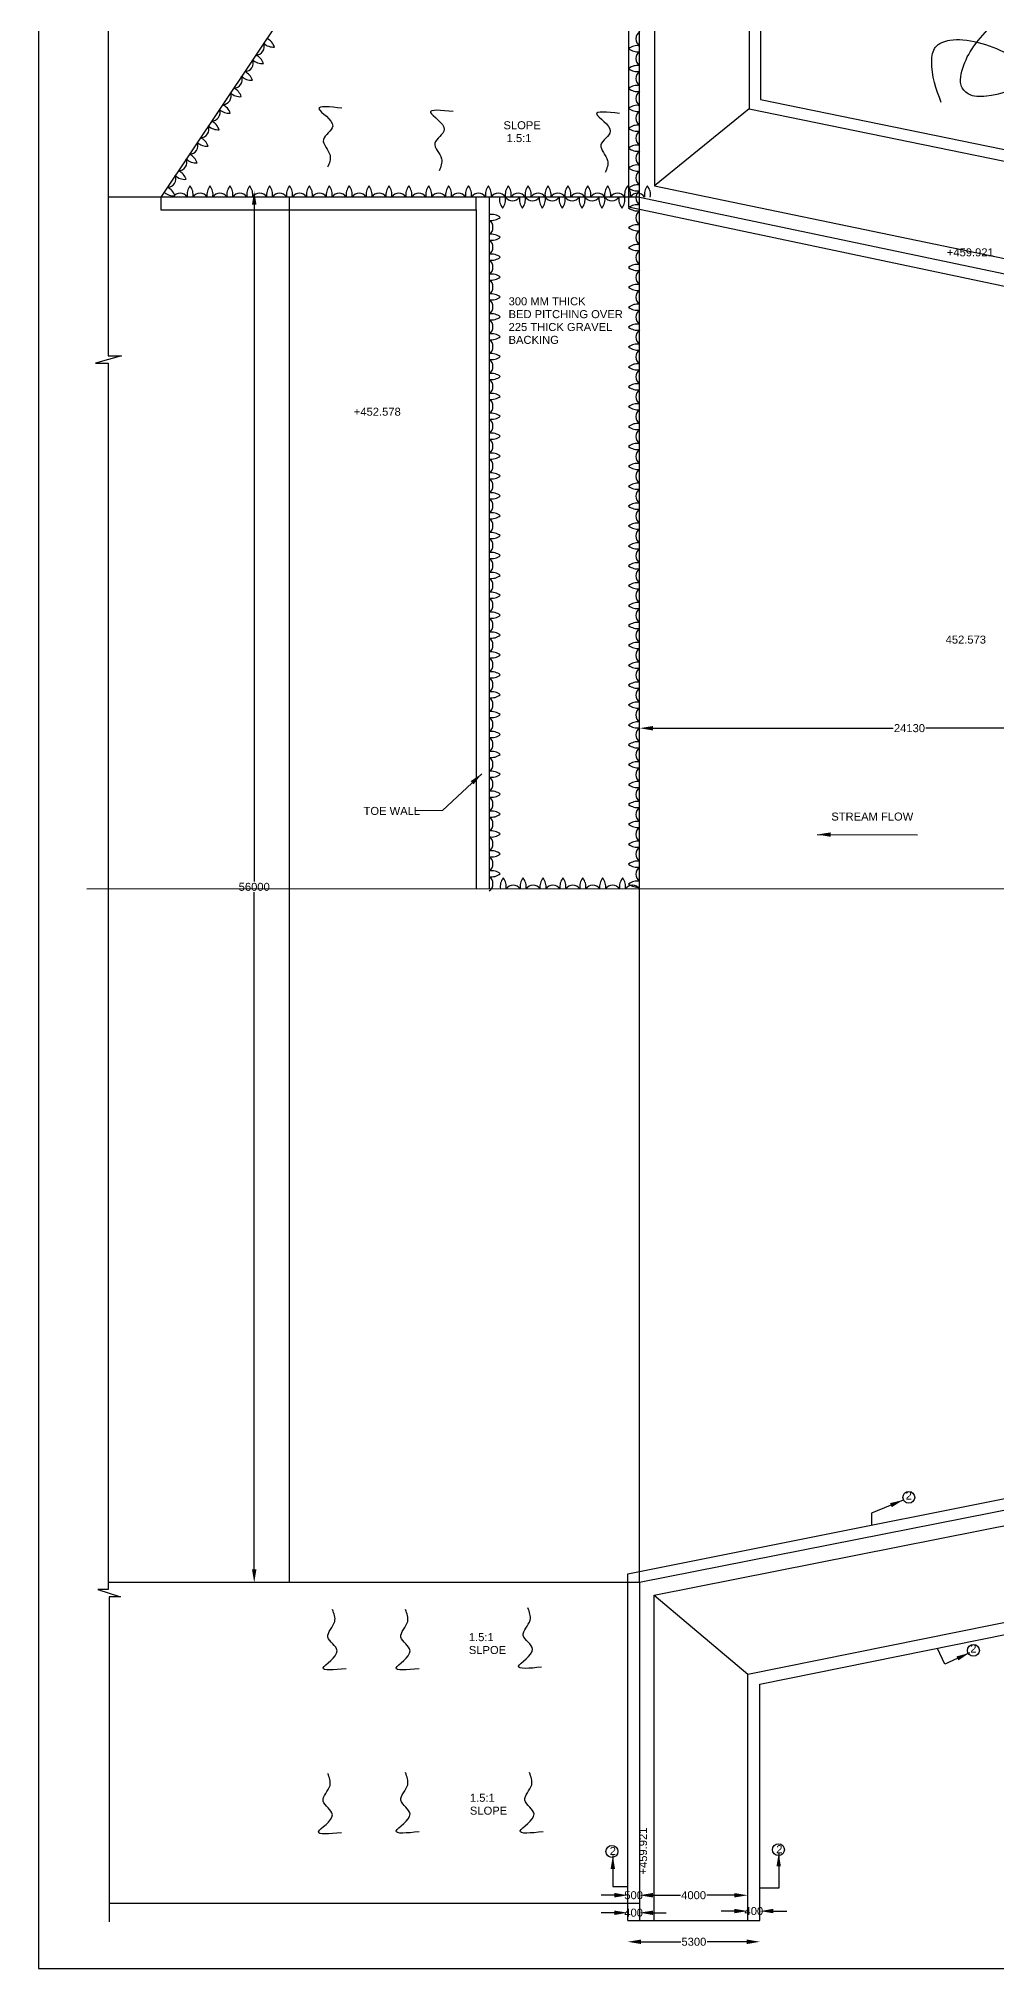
# Model space of a CAD drawing. Header units: inches. Extents: x -563987 to 8192, y 23 to 13042508.
# Drawn here: x 26.4 to 98.3, y 29.1 to 173.8 of the extents above; entities that cross this region are included whole.
import ezdxf

# ---------------------------------------------------------------- set-up
doc = ezdxf.new("R2010")
doc.units = ezdxf.units.IN
doc.header["$MEASUREMENT"] = 0
doc.layers.add('DIMENSIONS', color=7, linetype='Continuous')
doc.styles.get("Standard").update_dxf_attribs({"font": 'arial.ttf', "height": 0.6})
doc.dimstyles.get("Standard").update_dxf_attribs({"dimtxt": 0.6, "dimasz": 1, "dimexe": 0.18, "dimexo": 0.0625, "dimgap": 0.09, "dimtad": 0, "dimtih": 1, "dimtoh": 1, "dimdec": 4, "dimzin": 0, "dimdsep": 46, "dimtxsty": 'Standard', "dimcen": 0.09, "dimse1": 1, "dimse2": 1, "dimadec": 0, "dimazin": 0, "dimtfac": 1, "dimtdec": 4, "dimtofl": 0, "dimtmove": 0, "dimatfit": 3, "dimfxl": 1, "dimtolj": 1, "dimtzin": 0, "dimarcsym": 0})

# ---------------------------------------------------------------- blocks, each defined once
blk = doc.blocks.new('*D30')
at = {"layer": 'Defpoints', "color": 0, "transparency": 16777216}
for p in [(42.59, 162.33), (45.43, 162.33), (45.22, 57.99)]:
    blk.add_point(p, dxfattribs=at)
at = {"layer": 'DIMENSIONS', "color": 0, "lineweight": -2, "transparency": 16777216}
for p, q in [((42.59, 161.33), (42.59, 110.55)), ((42.59, 58.99), (42.59, 109.76))]:
    blk.add_line(p, q, dxfattribs=at)
at = {"layer": 'DIMENSIONS', "color": 0, "transparency": 16777216}
for points in [[(42.42, 161.33), (42.76, 161.33), (42.59, 162.33)], [(42.42, 58.99), (42.76, 58.99), (42.59, 57.99)]]:
    blk.add_solid(points, dxfattribs=at)
at = {"layer": 'DIMENSIONS', "color": 0, "transparency": 16777216, "insert": (42.59, 110.16), "char_height": 0.6, "attachment_point": 5}
blk.add_mtext('\\A1;56000', dxfattribs=at)
blk = doc.blocks.new('*D31')
at = {"layer": 'Defpoints', "color": 0, "transparency": 16777216}
for p in [(71.5, 123.58), (111.99, 123.58), (111.99, 122.06)]:
    blk.add_point(p, dxfattribs=at)
at = {"layer": 'DIMENSIONS', "color": 0, "lineweight": -2, "transparency": 16777216}
for p, q in [((72.5, 122.06), (90.52, 122.06)), ((110.99, 122.06), (92.97, 122.06))]:
    blk.add_line(p, q, dxfattribs=at)
at = {"layer": 'DIMENSIONS', "color": 0, "transparency": 16777216}
for points in [[(72.5, 122.22), (72.5, 121.89), (71.5, 122.06)], [(110.99, 122.22), (110.99, 121.89), (111.99, 122.06)]]:
    blk.add_solid(points, dxfattribs=at)
at = {"layer": 'DIMENSIONS', "color": 0, "transparency": 16777216, "insert": (91.74, 122.06), "char_height": 0.6, "attachment_point": 5}
blk.add_mtext('\\A1;24130', dxfattribs=at)
blk = doc.blocks.new('*D32')
at = {"layer": 'Defpoints', "color": 0, "transparency": 16777216}
for p in [(71.5, 34.54), (79.61, 34.54), (79.61, 34.54)]:
    blk.add_point(p, dxfattribs=at)
at = {"layer": 'DIMENSIONS', "color": 0, "lineweight": -2, "transparency": 16777216}
for p, q in [((72.5, 34.54), (74.56, 34.54)), ((78.61, 34.54), (76.55, 34.54))]:
    blk.add_line(p, q, dxfattribs=at)
at = {"layer": 'DIMENSIONS', "color": 0, "transparency": 16777216}
for points in [[(72.5, 34.7), (72.5, 34.37), (71.5, 34.54)], [(78.61, 34.7), (78.61, 34.37), (79.61, 34.54)]]:
    blk.add_solid(points, dxfattribs=at)
at = {"layer": 'DIMENSIONS', "color": 0, "transparency": 16777216, "insert": (75.55, 34.54), "char_height": 0.6, "attachment_point": 5}
blk.add_mtext('\\A1;4000', dxfattribs=at)
blk = doc.blocks.new('*D33')
at = {"layer": 'Defpoints', "color": 0, "transparency": 16777216}
for p in [(79.61, 33.35), (80.53, 33.35), (80.53, 33.35)]:
    blk.add_point(p, dxfattribs=at)
at = {"layer": 'DIMENSIONS', "color": 0, "lineweight": -2, "transparency": 16777216}
for p, q in [((78.61, 33.35), (77.61, 33.35)), ((81.53, 33.35), (82.53, 33.35))]:
    blk.add_line(p, q, dxfattribs=at)
at = {"layer": 'DIMENSIONS', "color": 0, "transparency": 16777216}
for points in [[(78.61, 33.52), (78.61, 33.19), (79.61, 33.35)], [(81.53, 33.52), (81.53, 33.19), (80.53, 33.35)]]:
    blk.add_solid(points, dxfattribs=at)
at = {"layer": 'DIMENSIONS', "color": 0, "transparency": 16777216, "insert": (80.07, 33.35), "char_height": 0.6, "attachment_point": 5}
blk.add_mtext('\\A1;400', dxfattribs=at)
blk = doc.blocks.new('*D34')
at = {"layer": 'Defpoints', "color": 0, "transparency": 16777216}
for p in [(70.61, 34.7), (71.5, 34.7), (71.5, 34.54)]:
    blk.add_point(p, dxfattribs=at)
at = {"layer": 'DIMENSIONS', "color": 0, "lineweight": -2, "transparency": 16777216}
for p, q in [((69.61, 34.54), (68.61, 34.54)), ((72.5, 34.54), (73.5, 34.54))]:
    blk.add_line(p, q, dxfattribs=at)
at = {"layer": 'DIMENSIONS', "color": 0, "transparency": 16777216}
for points in [[(69.61, 34.71), (69.61, 34.37), (70.61, 34.54)], [(72.5, 34.71), (72.5, 34.37), (71.5, 34.54)]]:
    blk.add_solid(points, dxfattribs=at)
at = {"layer": 'DIMENSIONS', "color": 0, "transparency": 16777216, "insert": (71.05, 34.54), "char_height": 0.6, "attachment_point": 5}
blk.add_mtext('\\A1;500', dxfattribs=at)
blk = doc.blocks.new('*D35')
at = {"layer": 'Defpoints', "color": 0, "transparency": 16777216}
for p in [(70.61, 33.23), (71.5, 33.23), (71.5, 33.23)]:
    blk.add_point(p, dxfattribs=at)
at = {"layer": 'DIMENSIONS', "color": 0, "lineweight": -2, "transparency": 16777216}
for p, q in [((69.61, 33.23), (68.61, 33.23)), ((72.5, 33.23), (73.5, 33.23))]:
    blk.add_line(p, q, dxfattribs=at)
at = {"layer": 'DIMENSIONS', "color": 0, "transparency": 16777216}
for points in [[(69.61, 33.39), (69.61, 33.06), (70.61, 33.23)], [(72.5, 33.39), (72.5, 33.06), (71.5, 33.23)]]:
    blk.add_solid(points, dxfattribs=at)
at = {"layer": 'DIMENSIONS', "color": 0, "transparency": 16777216, "insert": (71.05, 33.23), "char_height": 0.6, "attachment_point": 5}
blk.add_mtext('\\A1;400', dxfattribs=at)
blk = doc.blocks.new('*D36')
at = {"layer": 'Defpoints', "color": 0, "transparency": 16777216}
for p in [(70.61, 32.65), (80.53, 32.65), (80.53, 31.05)]:
    blk.add_point(p, dxfattribs=at)
at = {"layer": 'DIMENSIONS', "color": 0, "lineweight": -2, "transparency": 16777216}
for p, q in [((71.61, 31.05), (74.59, 31.05)), ((79.53, 31.05), (76.56, 31.05))]:
    blk.add_line(p, q, dxfattribs=at)
at = {"layer": 'DIMENSIONS', "color": 0, "transparency": 16777216}
for points in [[(71.61, 31.22), (71.61, 30.88), (70.61, 31.05)], [(79.53, 31.22), (79.53, 30.88), (80.53, 31.05)]]:
    blk.add_solid(points, dxfattribs=at)
at = {"layer": 'DIMENSIONS', "color": 0, "transparency": 16777216, "insert": (75.57, 31.05), "char_height": 0.6, "attachment_point": 5}
blk.add_mtext('\\A1;5300', dxfattribs=at)

msp = doc.modelspace()

# ---------------------------------------------------------------- linework, layer by layer
at = {"color": 0}
for points in [[(31.62506, 213.95372), (31.62506, 149.97972), (32.63278, 149.97972), (30.69087, 149.43602), (31.62506, 149.43602), (31.62506, 57.47709), (30.85031, 57.47709), (32.56909, 56.92429), (31.70164, 56.92429), (31.70164, 32.55741)], [(70.65389, 187.13539), (70.65389, 161.89394)], [(70.65389, 187.13539), (80.55489, 187.13539), (80.55489, 169.19746), (119.73089, 161.18319), (119.73089, 154.75346)], [(71.49633, 57.9855), (71.49633, 187.1236)], [(72.62164, 187.13539), (72.62164, 162.74286), (111.99347, 154.55185)], [(79.70449, 187.13539), (79.70449, 168.50342), (118.8805, 160.48915), (118.8805, 154.75346)], [(51.5607, 185.77578), (35.5904, 161.89394)], [(79.70449, 168.50342), (72.62164, 162.74286)], [(71.49633, 161.89394), (31.62506, 161.89394)], [(35.5904, 161.89394), (35.5904, 160.92998), (59.24888, 160.92998), (59.24888, 161.89394)], [(45.21665, 161.89394), (45.21665, 57.9855)], [(59.24888, 160.92998), (59.24888, 109.97834)], [(60.22016, 161.89394), (60.22016, 109.99563)], [(70.65389, 161.89394), (70.65389, 161.15546), (112.02561, 152.4325)], [(71.49633, 161.89394), (111.99347, 153.37111)], [(274.05015, 110.0583), (30.03073, 109.99563)], [(70.61274, 32.65171), (70.61274, 58.64048), (112.15381, 66.93782)], [(112.122, 66.00756), (71.49633, 57.9855), (71.49633, 32.65171)], [(70.61274, 32.65171), (80.52796, 32.65171), (80.52796, 50.37626), (119.9141, 58.33589), (119.9141, 64.68514)], [(72.5995, 32.65171), (72.5995, 57.03801), (112.16209, 64.90319)], [(79.61221, 32.65171), (79.61221, 51.12431), (119.00711, 59.0597), (119.00711, 64.7007)], [(71.49633, 57.9855), (31.62506, 57.9855)], [(72.5995, 57.03801), (79.61221, 51.12431)], [(31.70164, 33.93708), (71.50871, 33.93708)]]:
    msp.add_lwpolyline(points, dxfattribs=at)
for centre, radius, start, end in [((43.10527, 172.81847), 1.05305, 17.7864067, 65.7429588), ((71.86053, 173.76192), 0.64473, 124.3943784, 235.6056231), ((42.70174, 173.18335), 0.64473, 270.6228882, 21.8341329), ((42.27613, 171.57858), 1.05305, 17.7864067, 65.7429588), ((44.02223, 174.1897), 1.05305, 226.7140623, 274.6706144), ((71.32227, 172.19135), 1.05305, 80.4855525, 128.4421046), ((71.32227, 173.84092), 1.05305, 231.5578969, 279.514449), ((71.86053, 172.27035), 0.64473, 124.3943784, 235.6056231), ((41.04346, 170.70357), 0.64473, 270.6228882, 21.8341329), ((42.36395, 171.70992), 1.05305, 226.7140623, 274.6706144), ((41.8726, 171.94346), 0.64473, 270.6228882, 21.8341329), ((41.44699, 170.3387), 1.05305, 17.7864067, 65.7429588), ((43.19309, 172.94981), 1.05305, 226.7140623, 274.6706144), ((71.32227, 170.69977), 1.05305, 80.4855525, 128.4421046), ((71.32227, 172.34935), 1.05305, 231.5578969, 279.514449), ((71.86053, 170.77877), 0.64473, 124.3943784, 235.6056231), ((40.21432, 169.46369), 0.64473, 270.6228882, 21.8341329), ((41.53481, 170.47003), 1.05305, 226.7140623, 274.6706144), ((40.61785, 169.09881), 1.05305, 17.7864067, 65.7429588), ((71.32227, 169.2082), 1.05305, 80.4855525, 128.4421046), ((71.32227, 170.85777), 1.05305, 231.5578969, 279.514449), ((71.86053, 169.2872), 0.64473, 124.3943784, 235.6056231), ((39.38518, 168.2238), 0.64473, 270.6228882, 21.8341329), ((40.70567, 169.23014), 1.05305, 226.7140623, 274.6706144), ((39.78871, 167.85892), 1.05305, 17.7864067, 65.7429588), ((71.32227, 167.71662), 1.05305, 80.4855525, 128.4421046), ((71.32227, 169.36619), 1.05305, 231.5578969, 279.514449), ((71.86053, 167.79562), 0.64473, 124.3943784, 235.6056231), ((38.55604, 166.98391), 0.64473, 270.6228882, 21.8341329), ((39.87653, 167.99025), 1.05305, 226.7140623, 274.6706144), ((38.95957, 166.61903), 1.05305, 17.7864067, 65.7429588), ((71.32227, 166.22505), 1.05305, 80.4855525, 128.4421046), ((71.32227, 167.87462), 1.05305, 231.5578969, 279.514449), ((71.86053, 166.30405), 0.64473, 124.3943784, 235.6056231), ((37.7269, 165.74402), 0.64473, 270.6228882, 21.8341329), ((37.30129, 164.13925), 1.05305, 17.7864067, 65.7429588), ((39.04739, 166.75037), 1.05305, 226.7140623, 274.6706144), ((38.13043, 165.37914), 1.05305, 17.7864067, 65.7429588), ((71.32227, 164.73347), 1.05305, 80.4855525, 128.4421046), ((71.32227, 166.38304), 1.05305, 231.5578969, 279.514449), ((71.86053, 164.81247), 0.64473, 124.3943784, 235.6056231), ((36.89776, 164.50413), 0.64473, 270.6228882, 21.8341329), ((36.47215, 162.89936), 1.05305, 17.7864067, 65.7429588), ((38.21825, 165.51048), 1.05305, 226.7140623, 274.6706144), ((71.32227, 163.2419), 1.05305, 80.4855525, 128.4421046), ((71.32227, 164.89147), 1.05305, 231.5578969, 279.514449), ((71.86053, 163.3209), 0.64473, 124.3943784, 235.6056231), ((36.55998, 163.0307), 1.05305, 226.7140623, 274.6706144), ((36.06862, 163.26424), 0.64473, 270.6228882, 21.8341329), ((35.64301, 161.65948), 1.05305, 17.7864067, 65.7429588), ((37.03436, 161.52974), 0.64473, 34.3943777, 145.6056223), ((37.38911, 164.27059), 1.05305, 226.7140623, 274.6706144), ((38.60494, 162.06801), 1.05305, 141.5578961, 189.5144483), ((36.95537, 162.06801), 1.05305, 350.4855517, 38.4421039), ((38.52594, 161.52974), 0.64473, 34.3943777, 145.6056223), ((40.09651, 162.06801), 1.05305, 141.5578961, 189.5144483), ((38.44694, 162.06801), 1.05305, 350.4855517, 38.4421039), ((40.01751, 161.52974), 0.64473, 34.3943777, 145.6056223), ((41.58809, 162.06801), 1.05305, 141.5578961, 189.5144483), ((39.93852, 162.06801), 1.05305, 350.4855517, 38.4421039), ((41.50909, 161.52974), 0.64473, 34.3943777, 145.6056223), ((43.07966, 162.06801), 1.05305, 141.5578961, 189.5144483), ((41.43009, 162.06801), 1.05305, 350.4855517, 38.4421039), ((43.00066, 161.52974), 0.64473, 34.3943777, 145.6056223), ((44.57124, 162.06801), 1.05305, 141.5578961, 189.5144483), ((42.92167, 162.06801), 1.05305, 350.4855517, 38.4421039), ((44.49224, 161.52974), 0.64473, 34.3943777, 145.6056223), ((46.06281, 162.06801), 1.05305, 141.5578961, 189.5144483), ((44.41324, 162.06801), 1.05305, 350.4855517, 38.4421039), ((45.98382, 161.52974), 0.64473, 34.3943777, 145.6056223), ((47.55439, 162.06801), 1.05305, 141.5578961, 189.5144483), ((45.90482, 162.06801), 1.05305, 350.4855517, 38.4421039), ((47.47539, 161.52974), 0.64473, 34.3943777, 145.6056223), ((49.04596, 162.06801), 1.05305, 141.5578961, 189.5144483), ((47.39639, 162.06801), 1.05305, 350.4855517, 38.4421039), ((48.96697, 161.52974), 0.64473, 34.3943777, 145.6056223), ((50.53754, 162.06801), 1.05305, 141.5578961, 189.5144483), ((48.88797, 162.06801), 1.05305, 350.4855517, 38.4421039), ((50.45854, 161.52974), 0.64473, 34.3943777, 145.6056223), ((52.02911, 162.06801), 1.05305, 141.5578961, 189.5144483), ((50.37954, 162.06801), 1.05305, 350.4855517, 38.4421039), ((51.95012, 161.52974), 0.64473, 34.3943777, 145.6056223), ((53.52069, 162.06801), 1.05305, 141.5578961, 189.5144483), ((51.87112, 162.06801), 1.05305, 350.4855517, 38.4421039), ((53.44169, 161.52974), 0.64473, 34.3943777, 145.6056223), ((55.01226, 162.06801), 1.05305, 141.5578961, 189.5144483), ((53.36269, 162.06801), 1.05305, 350.4855517, 38.4421039), ((54.93327, 161.52974), 0.64473, 34.3943777, 145.6056223), ((56.50384, 162.06801), 1.05305, 141.5578961, 189.5144483), ((54.85427, 162.06801), 1.05305, 350.4855517, 38.4421039), ((56.42484, 161.52974), 0.64473, 34.3943777, 145.6056223), ((57.99541, 162.06801), 1.05305, 141.5578961, 189.5144483), ((56.34584, 162.06801), 1.05305, 350.4855517, 38.4421039), ((57.91642, 161.52974), 0.64473, 34.3943777, 145.6056223), ((59.48699, 162.06801), 1.05305, 141.5578961, 189.5144483), ((57.83742, 162.06801), 1.05305, 350.4855517, 38.4421039), ((59.40799, 161.52974), 0.64473, 34.3943777, 145.6056223), ((60.97857, 162.06801), 1.05305, 141.5578961, 189.5144483), ((59.32899, 162.06801), 1.05305, 350.4855517, 38.4421039), ((60.89957, 161.52974), 0.64473, 34.3943777, 145.6056223), ((62.47014, 162.06801), 1.05305, 141.5578961, 189.5144483), ((60.82057, 162.06801), 1.05305, 350.4855517, 38.4421039), ((62.39114, 161.52974), 0.64473, 34.3943777, 145.6056223), ((63.96172, 162.06801), 1.05305, 141.5578961, 189.5144483), ((62.31214, 162.06801), 1.05305, 350.4855517, 38.4421039), ((63.88272, 161.52974), 0.64473, 34.3943777, 145.6056223), ((65.45329, 162.06801), 1.05305, 141.5578961, 189.5144483), ((63.80372, 162.06801), 1.05305, 350.4855517, 38.4421039), ((65.37429, 161.52974), 0.64473, 34.3943777, 145.6056223), ((66.94487, 162.06801), 1.05305, 141.5578961, 189.5144483), ((65.2953, 162.06801), 1.05305, 350.4855517, 38.4421039), ((66.86587, 161.52974), 0.64473, 34.3943777, 145.6056223), ((68.43644, 162.06801), 1.05305, 141.5578961, 189.5144483), ((66.78687, 162.06801), 1.05305, 350.4855517, 38.4421039), ((68.35744, 161.52974), 0.64473, 34.3943777, 145.6056223), ((69.92802, 162.06801), 1.05305, 141.5578961, 189.5144483), ((68.27845, 162.06801), 1.05305, 350.4855517, 38.4421039), ((69.84902, 161.52974), 0.64473, 34.3943777, 145.6056223), ((71.41959, 162.06801), 1.05305, 141.5578961, 189.5144483), ((69.77002, 162.06801), 1.05305, 350.4855517, 38.4421039), ((71.32227, 161.75032), 1.05305, 80.4855525, 128.4421046), ((71.32227, 163.39989), 1.05305, 231.5578969, 279.514449), ((71.34059, 161.52974), 0.64473, 34.3943777, 145.6056223), ((71.86053, 161.82932), 0.64473, 124.3943784, 235.6056231), ((72.91117, 162.06801), 1.05305, 141.5578961, 189.5144483), ((71.2616, 162.06801), 1.05305, 350.4855517, 38.4421039), ((62.04259, 161.71988), 1.05305, 170.4855522, 218.4421043), ((60.39302, 161.71988), 1.05305, 321.5578966, 9.5144487), ((61.96359, 162.25814), 0.64473, 214.3943781, 325.6056228), ((63.53416, 161.71988), 1.05305, 170.4855522, 218.4421043), ((61.88459, 161.71988), 1.05305, 321.5578966, 9.5144487), ((63.45517, 162.25814), 0.64473, 214.3943781, 325.6056228), ((65.02574, 161.71988), 1.05305, 170.4855522, 218.4421043), ((63.37617, 161.71988), 1.05305, 321.5578966, 9.5144487), ((64.94674, 162.25814), 0.64473, 214.3943781, 325.6056228), ((66.51731, 161.71988), 1.05305, 170.4855522, 218.4421043), ((64.86774, 161.71988), 1.05305, 321.5578966, 9.5144487), ((66.43832, 162.25814), 0.64473, 214.3943781, 325.6056228), ((68.00889, 161.71988), 1.05305, 170.4855522, 218.4421043), ((66.35932, 161.71988), 1.05305, 321.5578966, 9.5144487), ((67.92989, 162.25814), 0.64473, 214.3943781, 325.6056228), ((69.50046, 161.71988), 1.05305, 170.4855522, 218.4421043), ((67.85089, 161.71988), 1.05305, 321.5578966, 9.5144487), ((69.42147, 162.25814), 0.64473, 214.3943781, 325.6056228), ((70.99204, 161.71988), 1.05305, 170.4855522, 218.4421043), ((69.34247, 161.71988), 1.05305, 321.5578966, 9.5144487), ((71.32227, 160.25875), 1.05305, 80.4855525, 128.4421046), ((71.32227, 161.90832), 1.05305, 231.5578969, 279.514449), ((71.86053, 160.33775), 0.64473, 124.3943784, 235.6056231), ((60.39422, 159.54059), 1.05305, 51.5578954, 99.5144475), ((60.39422, 161.19016), 1.05305, 260.485551, 308.4421031), ((59.85596, 159.61959), 0.64473, 304.3943769, 55.6056216), ((71.32227, 158.76717), 1.05305, 80.4855525, 128.4421046), ((71.32227, 160.41674), 1.05305, 231.5578969, 279.514449), ((71.86053, 158.84617), 0.64473, 124.3943784, 235.6056231), ((60.39422, 158.04901), 1.05305, 51.5578954, 99.5144475), ((60.39422, 159.69859), 1.05305, 260.485551, 308.4421031), ((59.85596, 158.12801), 0.64473, 304.3943769, 55.6056216), ((71.32227, 157.2756), 1.05305, 80.4855525, 128.4421046), ((71.32227, 158.92517), 1.05305, 231.5578969, 279.514449), ((71.86053, 157.3546), 0.64473, 124.3943784, 235.6056231), ((60.39422, 156.55744), 1.05305, 51.5578954, 99.5144475), ((60.39422, 158.20701), 1.05305, 260.485551, 308.4421031), ((59.85596, 156.63644), 0.64473, 304.3943769, 55.6056216), ((71.32227, 155.78402), 1.05305, 80.4855525, 128.4421046), ((71.32227, 157.43359), 1.05305, 231.5578969, 279.514449), ((71.86053, 155.86302), 0.64473, 124.3943784, 235.6056231), ((60.39422, 155.06586), 1.05305, 51.5578954, 99.5144475), ((60.39422, 156.71543), 1.05305, 260.485551, 308.4421031), ((59.85596, 155.14486), 0.64473, 304.3943769, 55.6056216), ((71.32227, 154.29245), 1.05305, 80.4855525, 128.4421046), ((71.32227, 155.94202), 1.05305, 231.5578969, 279.514449), ((71.86053, 154.37145), 0.64473, 124.3943784, 235.6056231), ((60.39422, 153.57429), 1.05305, 51.5578954, 99.5144475), ((60.39422, 155.22386), 1.05305, 260.485551, 308.4421031), ((59.85596, 153.65329), 0.64473, 304.3943769, 55.6056216), ((71.32227, 152.80087), 1.05305, 80.4855525, 128.4421046), ((71.32227, 154.45044), 1.05305, 231.5578969, 279.514449), ((71.86053, 152.87987), 0.64473, 124.3943784, 235.6056231), ((60.39422, 152.08271), 1.05305, 51.5578954, 99.5144475), ((60.39422, 153.73228), 1.05305, 260.485551, 308.4421031), ((59.85596, 152.16171), 0.64473, 304.3943769, 55.6056216), ((71.32227, 151.3093), 1.05305, 80.4855525, 128.4421046), ((71.32227, 152.95887), 1.05305, 231.5578969, 279.514449), ((60.39422, 150.59114), 1.05305, 51.5578954, 99.5144475), ((60.39422, 152.24071), 1.05305, 260.485551, 308.4421031), ((59.85596, 150.67014), 0.64473, 304.3943769, 55.6056216), ((71.32227, 149.81772), 1.05305, 80.4855525, 128.4421046), ((71.32227, 151.46729), 1.05305, 231.5578969, 279.514449), ((71.86053, 151.38829), 0.64473, 124.3943784, 235.6056231), ((60.39422, 149.09956), 1.05305, 51.5578954, 99.5144475), ((60.39422, 150.74913), 1.05305, 260.485551, 308.4421031), ((59.85596, 149.17856), 0.64473, 304.3943769, 55.6056216), ((71.32227, 148.32615), 1.05305, 80.4855525, 128.4421046), ((71.32227, 149.97572), 1.05305, 231.5578969, 279.514449), ((71.86053, 149.89672), 0.64473, 124.3943784, 235.6056231), ((60.39422, 147.60799), 1.05305, 51.5578954, 99.5144475), ((60.39422, 149.25756), 1.05305, 260.485551, 308.4421031), ((59.85596, 147.68699), 0.64473, 304.3943769, 55.6056216), ((71.32227, 146.83457), 1.05305, 80.4855525, 128.4421046), ((71.32227, 148.48414), 1.05305, 231.5578969, 279.514449), ((71.86053, 148.40514), 0.64473, 124.3943784, 235.6056231), ((60.39422, 146.11641), 1.05305, 51.5578954, 99.5144475), ((60.39422, 147.76598), 1.05305, 260.485551, 308.4421031), ((59.85596, 146.19541), 0.64473, 304.3943769, 55.6056216), ((71.32227, 145.343), 1.05305, 80.4855525, 128.4421046), ((71.32227, 146.99257), 1.05305, 231.5578969, 279.514449), ((71.86053, 146.91357), 0.64473, 124.3943784, 235.6056231), ((60.39422, 144.62484), 1.05305, 51.5578954, 99.5144475), ((60.39422, 146.27441), 1.05305, 260.485551, 308.4421031), ((59.85596, 144.70384), 0.64473, 304.3943769, 55.6056216), ((71.32227, 143.85142), 1.05305, 80.4855525, 128.4421046), ((71.86053, 145.42199), 0.64473, 124.3943784, 235.6056231), ((60.39422, 143.13326), 1.05305, 51.5578954, 99.5144475), ((60.39422, 144.78283), 1.05305, 260.485551, 308.4421031), ((59.85596, 143.21226), 0.64473, 304.3943769, 55.6056216), ((71.32227, 145.50099), 1.05305, 231.5578969, 279.514449), ((71.32227, 142.35985), 1.05305, 80.4855525, 128.4421046), ((71.86053, 143.93042), 0.64473, 124.3943784, 235.6056231), ((60.39422, 141.64169), 1.05305, 51.5578954, 99.5144475), ((60.39422, 143.29126), 1.05305, 260.485551, 308.4421031), ((59.85596, 141.72068), 0.64473, 304.3943769, 55.6056216), ((71.32227, 144.00942), 1.05305, 231.5578969, 279.514449), ((71.32227, 140.86827), 1.05305, 80.4855525, 128.4421046), ((71.86053, 142.43884), 0.64473, 124.3943784, 235.6056231), ((60.39422, 140.15011), 1.05305, 51.5578954, 99.5144475), ((60.39422, 141.79968), 1.05305, 260.485551, 308.4421031), ((59.85596, 140.22911), 0.64473, 304.3943769, 55.6056216), ((71.32227, 142.51784), 1.05305, 231.5578969, 279.514449), ((71.32227, 139.3767), 1.05305, 80.4855525, 128.4421046), ((71.86053, 140.94727), 0.64473, 124.3943784, 235.6056231), ((60.39422, 138.65854), 1.05305, 51.5578954, 99.5144475), ((60.39422, 140.30811), 1.05305, 260.485551, 308.4421031), ((59.85596, 138.73753), 0.64473, 304.3943769, 55.6056216), ((71.32227, 141.02627), 1.05305, 231.5578969, 279.514449), ((71.32227, 137.88512), 1.05305, 80.4855525, 128.4421046), ((71.86053, 139.45569), 0.64473, 124.3943784, 235.6056231), ((60.39422, 137.16696), 1.05305, 51.5578954, 99.5144475), ((60.39422, 138.81653), 1.05305, 260.485551, 308.4421031), ((59.85596, 137.24596), 0.64473, 304.3943769, 55.6056216), ((71.32227, 139.53469), 1.05305, 231.5578969, 279.514449), ((71.86053, 137.96412), 0.64473, 124.3943784, 235.6056231), ((60.39422, 135.67539), 1.05305, 51.5578954, 99.5144475), ((60.39422, 137.32496), 1.05305, 260.485551, 308.4421031), ((59.85596, 135.75438), 0.64473, 304.3943769, 55.6056216), ((71.32227, 136.39355), 1.05305, 80.4855525, 128.4421046), ((71.32227, 138.04312), 1.05305, 231.5578969, 279.514449), ((71.86053, 136.47254), 0.64473, 124.3943784, 235.6056231), ((60.39422, 134.18381), 1.05305, 51.5578954, 99.5144475), ((60.39422, 135.83338), 1.05305, 260.485551, 308.4421031), ((59.85596, 134.26281), 0.64473, 304.3943769, 55.6056216), ((71.32227, 134.90197), 1.05305, 80.4855525, 128.4421046), ((71.32227, 136.55154), 1.05305, 231.5578969, 279.514449), ((71.86053, 134.98097), 0.64473, 124.3943784, 235.6056231), ((60.39422, 132.69224), 1.05305, 51.5578954, 99.5144475), ((60.39422, 134.34181), 1.05305, 260.485551, 308.4421031), ((59.85596, 132.77123), 0.64473, 304.3943769, 55.6056216), ((71.32227, 133.41039), 1.05305, 80.4855525, 128.4421046), ((71.32227, 135.05997), 1.05305, 231.5578969, 279.514449), ((71.86053, 133.48939), 0.64473, 124.3943784, 235.6056231), ((60.39422, 131.20066), 1.05305, 51.5578954, 99.5144475), ((60.39422, 132.85023), 1.05305, 260.485551, 308.4421031), ((59.85596, 131.27966), 0.64473, 304.3943769, 55.6056216), ((71.32227, 131.91882), 1.05305, 80.4855525, 128.4421046), ((71.32227, 133.56839), 1.05305, 231.5578969, 279.514449), ((71.86053, 131.99782), 0.64473, 124.3943784, 235.6056231), ((60.39422, 129.70909), 1.05305, 51.5578954, 99.5144475), ((60.39422, 131.35866), 1.05305, 260.485551, 308.4421031), ((59.85596, 129.78808), 0.64473, 304.3943769, 55.6056216), ((71.32227, 130.42724), 1.05305, 80.4855525, 128.4421046), ((71.32227, 132.07681), 1.05305, 231.5578969, 279.514449), ((71.86053, 130.50624), 0.64473, 124.3943784, 235.6056231), ((60.39422, 128.21751), 1.05305, 51.5578954, 99.5144475), ((60.39422, 129.86708), 1.05305, 260.485551, 308.4421031), ((59.85596, 128.29651), 0.64473, 304.3943769, 55.6056216), ((71.32227, 128.93567), 1.05305, 80.4855525, 128.4421046), ((71.32227, 130.58524), 1.05305, 231.5578969, 279.514449), ((71.86053, 129.01467), 0.64473, 124.3943784, 235.6056231), ((60.39422, 126.72594), 1.05305, 51.5578954, 99.5144475), ((60.39422, 128.37551), 1.05305, 260.485551, 308.4421031), ((71.32227, 127.44409), 1.05305, 80.4855525, 128.4421046), ((71.32227, 129.09366), 1.05305, 231.5578969, 279.514449), ((71.86053, 127.52309), 0.64473, 124.3943784, 235.6056231), ((59.85596, 126.80493), 0.64473, 304.3943769, 55.6056216), ((60.39422, 125.23436), 1.05305, 51.5578954, 99.5144475), ((60.39422, 126.88393), 1.05305, 260.485551, 308.4421031), ((71.32227, 125.95252), 1.05305, 80.4855525, 128.4421046), ((71.32227, 127.60209), 1.05305, 231.5578969, 279.514449), ((71.86053, 126.03152), 0.64473, 124.3943784, 235.6056231), ((59.85596, 125.31336), 0.64473, 304.3943769, 55.6056216), ((60.39422, 123.74278), 1.05305, 51.5578954, 99.5144475), ((60.39422, 125.39236), 1.05305, 260.485551, 308.4421031), ((71.32227, 124.46094), 1.05305, 80.4855525, 128.4421046), ((71.32227, 126.11051), 1.05305, 231.5578969, 279.514449), ((71.86053, 124.53994), 0.64473, 124.3943784, 235.6056231), ((59.85596, 123.82178), 0.64473, 304.3943769, 55.6056216), ((60.39422, 122.25121), 1.05305, 51.5578954, 99.5144475), ((60.39422, 123.90078), 1.05305, 260.485551, 308.4421031), ((71.32227, 122.96937), 1.05305, 80.4855525, 128.4421046), ((71.32227, 124.61894), 1.05305, 231.5578969, 279.514449), ((71.86053, 123.04837), 0.64473, 124.3943784, 235.6056231), ((59.85596, 122.33021), 0.64473, 304.3943769, 55.6056216), ((60.39422, 120.75963), 1.05305, 51.5578954, 99.5144475), ((60.39422, 122.40921), 1.05305, 260.485551, 308.4421031), ((71.32227, 121.47779), 1.05305, 80.4855525, 128.4421046), ((71.32227, 123.12736), 1.05305, 231.5578969, 279.514449), ((71.86053, 121.55679), 0.64473, 124.3943784, 235.6056231), ((59.85596, 120.83863), 0.64473, 304.3943769, 55.6056216), ((60.39422, 119.26806), 1.05305, 51.5578954, 99.5144475), ((71.32227, 119.98622), 1.05305, 80.4855525, 128.4421046), ((71.32227, 121.63579), 1.05305, 231.5578969, 279.514449), ((71.86053, 120.06522), 0.64473, 124.3943784, 235.6056231), ((60.39422, 120.91763), 1.05305, 260.485551, 308.4421031), ((59.85596, 119.34706), 0.64473, 304.3943769, 55.6056216), ((60.39422, 117.77648), 1.05305, 51.5578954, 99.5144475), ((71.32227, 118.49464), 1.05305, 80.4855525, 128.4421046), ((71.32227, 120.14421), 1.05305, 231.5578969, 279.514449), ((71.86053, 118.57364), 0.64473, 124.3943784, 235.6056231), ((60.39422, 119.42605), 1.05305, 260.485551, 308.4421031), ((59.85596, 117.85548), 0.64473, 304.3943769, 55.6056216), ((60.39422, 116.28491), 1.05305, 51.5578954, 99.5144475), ((71.32227, 117.00307), 1.05305, 80.4855525, 128.4421046), ((71.32227, 118.65264), 1.05305, 231.5578969, 279.514449), ((71.86053, 117.08207), 0.64473, 124.3943784, 235.6056231), ((60.39422, 117.93448), 1.05305, 260.485551, 308.4421031), ((59.85596, 116.36391), 0.64473, 304.3943769, 55.6056216), ((60.39422, 114.79333), 1.05305, 51.5578954, 99.5144475), ((71.32227, 115.51149), 1.05305, 80.4855525, 128.4421046), ((71.32227, 117.16106), 1.05305, 231.5578969, 279.514449), ((71.86053, 115.59049), 0.64473, 124.3943784, 235.6056231), ((60.39422, 116.4429), 1.05305, 260.485551, 308.4421031), ((59.85596, 114.87233), 0.64473, 304.3943769, 55.6056216), ((60.39422, 113.30176), 1.05305, 51.5578954, 99.5144475), ((71.32227, 114.01992), 1.05305, 80.4855525, 128.4421046), ((71.32227, 115.66949), 1.05305, 231.5578969, 279.514449), ((71.86053, 114.09891), 0.64473, 124.3943784, 235.6056231), ((60.39422, 114.95133), 1.05305, 260.485551, 308.4421031), ((59.85596, 113.38076), 0.64473, 304.3943769, 55.6056216), ((71.32227, 112.52834), 1.05305, 80.4855525, 128.4421046), ((71.32227, 114.17791), 1.05305, 231.5578969, 279.514449), ((71.86053, 112.60734), 0.64473, 124.3943784, 235.6056231), ((60.39422, 111.81018), 1.05305, 51.5578954, 99.5144475), ((60.39422, 113.45975), 1.05305, 260.485551, 308.4421031), ((59.85596, 111.88918), 0.64473, 304.3943769, 55.6056216), ((71.32227, 111.03677), 1.05305, 80.4855525, 128.4421046), ((71.32227, 112.68634), 1.05305, 231.5578969, 279.514449), ((71.86053, 111.11576), 0.64473, 124.3943784, 235.6056231), ((60.39422, 110.31861), 1.05305, 51.5578954, 99.5144475), ((60.39422, 111.96818), 1.05305, 260.485551, 308.4421031), ((59.85596, 110.39761), 0.64473, 304.3943769, 55.6056216), ((62.09387, 110.18035), 1.05305, 141.5578961, 189.5144483), ((60.44429, 110.18035), 1.05305, 350.4855517, 38.4421039), ((62.01487, 109.64208), 0.64473, 34.3943777, 145.6056223), ((63.58544, 110.18035), 1.05305, 141.5578961, 189.5144483), ((61.93587, 110.18035), 1.05305, 350.4855517, 38.4421039), ((63.50644, 109.64208), 0.64473, 34.3943777, 145.6056223), ((65.07702, 110.18035), 1.05305, 141.5578961, 189.5144483), ((63.42745, 110.18035), 1.05305, 350.4855517, 38.4421039), ((64.99802, 109.64208), 0.64473, 34.3943777, 145.6056223), ((66.56859, 110.18035), 1.05305, 141.5578961, 189.5144483), ((64.91902, 110.18035), 1.05305, 350.4855517, 38.4421039), ((66.48959, 109.64208), 0.64473, 34.3943777, 145.6056223), ((68.06017, 110.18035), 1.05305, 141.5578961, 189.5144483), ((66.4106, 110.18035), 1.05305, 350.4855517, 38.4421039), ((67.98117, 109.64208), 0.64473, 34.3943777, 145.6056223), ((69.55174, 110.18035), 1.05305, 141.5578961, 189.5144483), ((67.90217, 110.18035), 1.05305, 350.4855517, 38.4421039), ((69.47274, 109.64208), 0.64473, 34.3943777, 145.6056223), ((71.04332, 110.18035), 1.05305, 141.5578961, 189.5144483), ((69.39375, 110.18035), 1.05305, 350.4855517, 38.4421039), ((70.96432, 109.64208), 0.64473, 34.3943777, 145.6056223), ((71.32227, 109.54519), 1.05305, 80.4855525, 128.4421046), ((71.32227, 111.19476), 1.05305, 231.5578969, 279.514449)]:
    msp.add_arc(centre, radius, start, end, dxfattribs=at)
for points in [[(94.12574, 168.98683), (93.41033, 172.08089), (93.68979, 173.13085), (94.76289, 173.65584), (95.74657, 173.68935), (98.00456, 173.11968), (99.84896, 172.0027), (100.24019, 171.27665), (100.10605, 170.70699), (97.51272, 169.45597), (96.14898, 169.62351), (95.61243, 170.27137), (95.62361, 171.10911), (96.2943, 172.78459), (97.60421, 174.41946), (98.61024, 175.1455), (99.30329, 175.11199), (100.53289, 174.29659), (101.96369, 172.3642)], [(49.16074, 168.55569), (47.44931, 168.50047), (48.47695, 167.21384), (47.77881, 166.19542), (48.27777, 165.02981), (48.09946, 164.12188)], [(57.52086, 168.29361), (55.80943, 168.23839), (56.83707, 166.95175), (56.13893, 165.93334), (56.63789, 164.76773), (56.45958, 163.85979)], [(69.97907, 168.16257), (68.26765, 168.10735), (69.29529, 166.82071), (68.59715, 165.80229), (69.09611, 164.63668), (68.9178, 163.72875)], [(49.47809, 51.52525), (47.76726, 51.59649), (48.8069, 52.87345), (48.11832, 53.89836), (48.62818, 55.05925), (48.45837, 55.96881)], [(54.95225, 51.52525), (53.24142, 51.59649), (54.28105, 52.87345), (53.59248, 53.89836), (54.10233, 55.05925), (53.93253, 55.96881)], [(64.13471, 51.64289), (62.42387, 51.71413), (63.46351, 52.99109), (62.77493, 54.016), (63.28479, 55.17689), (63.11499, 56.08645)], [(49.12492, 39.23225), (47.41409, 39.30349), (48.45373, 40.58045), (47.76515, 41.60536), (48.275, 42.76624), (48.1052, 43.67581)], [(54.95225, 39.29107), (53.24142, 39.36231), (54.28105, 40.63926), (53.59248, 41.66418), (54.10233, 42.82506), (53.93253, 43.73462)], [(64.25243, 39.29107), (62.5416, 39.36231), (63.58123, 40.63926), (62.89266, 41.66418), (63.40251, 42.82506), (63.23271, 43.73462)]]:
    msp.add_spline(points, degree=3, dxfattribs=at)
at = {"layer": 'DIMENSIONS', "color": 0}
msp.add_lwpolyline([(338.73239, 254.8569), (26.41589, 254.8569), (26.41589, 29.05336), (338.73239, 29.05336)], close=True, dxfattribs=at)
for centre, radius in [((91.69147, 64.37768), 0.44355), ((96.53903, 52.90207), 0.44355), ((69.42055, 37.82122), 0.44742), ((81.91407, 37.95763), 0.44742)]:
    msp.add_circle(centre, radius, dxfattribs=at)

# ---------------------------------------------------------------- texts
at = {"color": 0}
for s, p in [('SLOPE', (61.2893, 166.97463)), (' 1.5:1', (61.2893, 166.01078)), ('+459.921', (94.54442, 157.44463)), ('300 MM THICK', (61.6699, 153.77192)), ('BED PITCHING OVER', (61.6699, 152.80807)), ('225 THICK GRAVEL', (61.6699, 151.84423)), ('BACKING', (61.6699, 150.88038)), ('+452.578', (50.06247, 145.49271)), ('452.573', (94.45261, 128.40249)), ('TOE WALL', (50.79332, 115.55451)), ('STREAM FLOW', (85.87678, 115.13223)), ('1.5:1', (58.68975, 53.59474)), ('SLPOE', (58.68975, 52.63089)), ('1.5:1', (58.76844, 41.54769)), ('SLOPE', (58.76844, 40.58385))]:
    msp.add_text(s, height=0.6, dxfattribs=at).set_placement(p)
at = {"layer": 'DIMENSIONS', "color": 0}
for p in [(91.45532, 64.20893), (96.30288, 52.73332), (69.25478, 37.55604), (81.74829, 37.69245)]:
    msp.add_text('2', height=0.6, dxfattribs=at).set_placement(p)
msp.add_text('+459.921', height=0.6, rotation=90, dxfattribs=at).set_placement((72.05439, 36.09515))

# ---------------------------------------------------------------- dimensions: what is measured, and where the dimension line sits
dim = msp.add_linear_dim(base=(42.59162, 162.33102), p1=(45.21665, 57.9855), p2=(45.43291, 162.33102), angle=90, text='56000', dimstyle='Standard', dxfattribs=at)
dim.commit()
dim.dimension.update_dxf_attribs({"geometry": '*D30', "text_midpoint": (42.59162, 110.15826)})
for base, p1, p2, text, picture, middle in [((111.99347, 122.05605), (71.49633, 123.58038), (111.99347, 123.58038), '24130', '*D31', (91.7449, 122.05605)), ((79.61221, 34.53588), (71.49633, 34.53588), (79.61221, 34.53588), '4000', '*D32', (75.55427, 34.53588)), ((80.52796, 31.05045), (70.61274, 32.65171), (80.52796, 32.65171), '5300', '*D36', (75.57035, 31.05045))]:
    dim = msp.add_linear_dim(base=base, p1=p1, p2=p2, text=text, dimstyle='Standard', dxfattribs=at)
    dim.commit()
    dim.dimension.update_dxf_attribs({"geometry": picture, "text_midpoint": middle})
for base, p1, p2, text, picture, middle in [((71.49633, 34.53865), (70.61274, 34.70249), (71.49633, 34.70249), '500', '*D34', (71.05453, 34.53865)), ((71.49633, 33.22791), (70.61274, 33.22791), (71.49633, 33.22791), '400', '*D35', (71.05453, 33.22791)), ((80.52796, 33.35322), (79.61221, 33.35322), (80.52796, 33.35322), '400', '*D33', (80.07009, 33.35322))]:
    dim = msp.add_linear_dim(base=base, p1=p1, p2=p2, text=text, dimstyle='Standard', dxfattribs=at)
    dim.commit()
    dim.dimension.update_dxf_attribs({"geometry": picture, "text_midpoint": middle, "dimtype": 160})

# ---------------------------------------------------------------- leaders
at = {"color": 0}
for points in [[(59.66627, 118.6475), (56.7106, 115.88612), (54.69209, 115.86211)], [(84.82026, 114.08306), (92.35275, 114.06173)]]:
    msp.add_leader(points, dimstyle='Standard', override={"dimgap": 0.09, "dimtad": 0}, dxfattribs=at)
at = {"layer": 'DIMENSIONS', "color": 0}
for points in [[(91.26924, 64.17651), (88.8999, 63.18871), (88.8999, 62.31658)], [(96.24547, 52.71325), (94.38571, 51.86655), (93.84532, 53.04351)], [(81.93087, 37.70019), (81.93087, 35.07715), (80.52796, 35.07715)], [(69.489, 37.51482), (69.489, 35.19447), (70.61274, 35.19447)]]:
    msp.add_leader(points, dimstyle='Standard', override={"dimgap": 0.09, "dimtad": 0}, dxfattribs=at)

doc.saveas('drawing.dxf')
